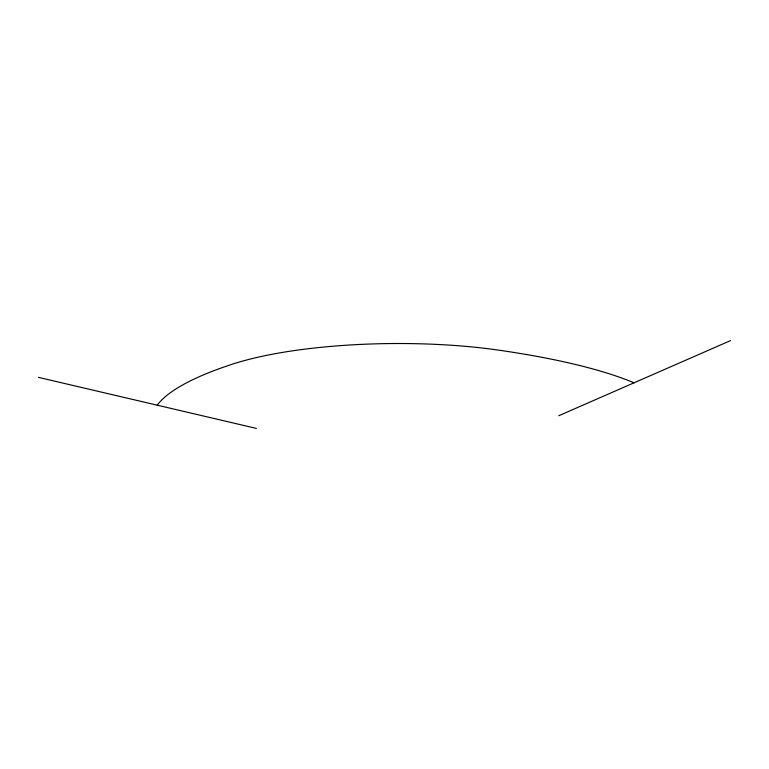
<?xml version="1.0" encoding="UTF-8"?>
<svg xmlns="http://www.w3.org/2000/svg" width="769" height="769" viewBox="0 0 769 769"><rect width="100%" height="100%" fill="white"/><g stroke="black" fill="none" stroke-linecap="round" stroke-linejoin="round"><path stroke-width="1.15" d="M558.803 415.712L730.55 340.6M38.45 377.368L256.346 428.4M157.184 405.176A398.073 87.82 -2.1 0 1 232.574 364.112A202.074 49.831 -0.5 0 1 497.043 349.924A375.714 81.86 0.6 0 1 634.069 382.799"/></g></svg>
